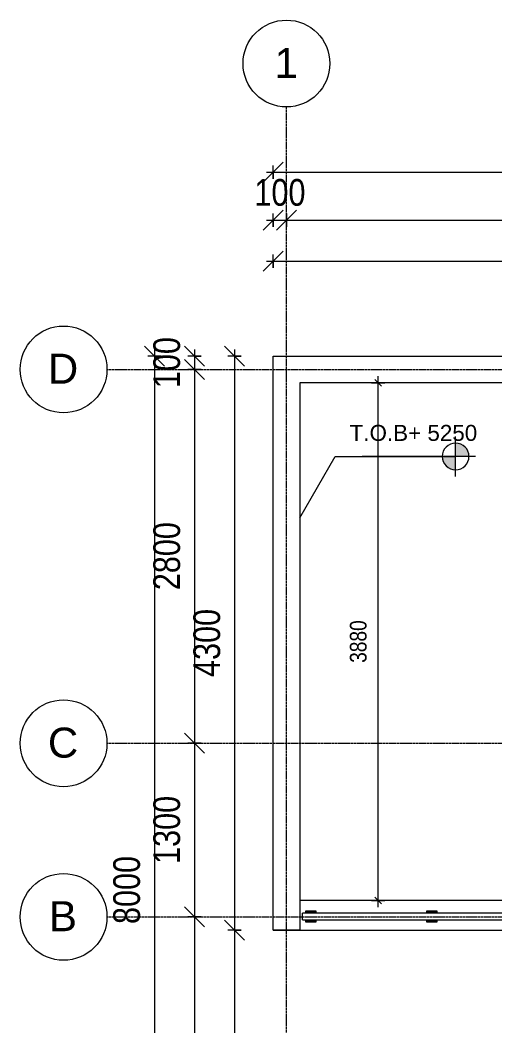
# Model space of a CAD drawing. Header units: millimetres. Extents: x -13951 to 24706, y -4881 to 8681.
# Drawn here: x -13951 to -10397, y 964 to 8496 of the extents above; entities that cross this region are included whole.
import ezdxf

# ---------------------------------------------------------------- set-up
doc = ezdxf.new("R2010")
doc.units = ezdxf.units.MM
doc.linetypes.add('Grid Line', pattern=[22.225, 12.7, -3.175, 3.175, -3.175])
for name, color, linetype, lineweight in [('A-ANNO-DIMS', 211, 'Continuous', 9), ('A-ANNO-DIMS-50', 211, 'Continuous', 9), ('A-DETL-MBND', 5, 'Continuous', 18), ('G-ANNO-DIMS', 111, 'Continuous', 9), ('S-GRID', 1, 'Continuous', 9), ('S-GRID-IDEN', 1, 'Continuous', 9)]:
    doc.layers.add(name, color=color, linetype=linetype, lineweight=lineweight)
doc.styles.add('Arial Narrow_2', font='ARIALN.TTF', dxfattribs={"height": 200})
doc.styles.add('Arial Narrow_3', font='ARIALN.TTF', dxfattribs={"height": 125})
doc.styles.add('Arial_1', font='arial.ttf', dxfattribs={"height": 225})
doc.styles.add('Arial_3', font='arial.ttf', dxfattribs={"height": 120})
doc.dimstyles.new('dimension_line', dxfattribs={"dimscale": 304.8, "dimtxt": 127.928872, "dimasz": 0.164042, "dimexe": 0.164042, "dimexo": 0.0625, "dimgap": 0.164042, "dimtad": 1, "dimdec": 0, "dimrnd": 10, "dimzin": 0, "dimdsep": 46, "dimtxsty": 'Arial Narrow_3', "dimblk1": 'OBLIQUE', "dimblk2": 'OBLIQUE', "dimsah": 1, "dimcen": 0.09, "dimdle": 0.164042, "dimazin": 0, "dimtfac": 1, "dimtdec": 4, "dimtix": 1, "dimtmove": 0, "dimatfit": 3, "dimfxl": 0.164042, "dimfxlon": 1, "dimtvp": 1, "dimtolj": 1, "dimtzin": 0, "dimarcsym": 2})
doc.dimstyles.new('dimension_line_3MM', dxfattribs={"dimscale": 304.8, "dimtxt": 204.686195, "dimasz": 0.492126, "dimexe": 0.164042, "dimexo": 0.0625, "dimgap": 0.164042, "dimtad": 1, "dimdec": 0, "dimrnd": 10, "dimzin": 0, "dimdsep": 46, "dimtxsty": 'Arial Narrow_2', "dimblk1": 'OBLIQUE', "dimblk2": 'OBLIQUE', "dimsah": 1, "dimcen": 0.09, "dimdle": 0.164042, "dimazin": 0, "dimtfac": 1, "dimtdec": 4, "dimtix": 1, "dimtmove": 0, "dimatfit": 3, "dimfxl": 0.164042, "dimfxlon": 1, "dimtvp": 1, "dimtolj": 1, "dimtzin": 0, "dimarcsym": 2})

# ---------------------------------------------------------------- blocks, each defined once
blk = doc.blocks.new('SEQ-SV-C-STR_rvt-1-BLOCKWORK RF PLAN')
at = {"layer": 'A-DETL-MBND', "color": 7}
blk.add_line((-12056.8, 1679.8), (-11856.8, 1679.8), dxfattribs=at)
blk = doc.blocks.new('Generic Models 268 - Generic Models 267-2499174-BLOCKWORK RF PLAN')
at = {"layer": 'A-DETL-MBND'}
for p, q in [((-11856.4, 1901.8), (-11856.4, 1680.3)), ((-8056.8, 1901.8), (-11856.4, 1901.8)), ((-11856.4, 1680.3), (-8056.8, 1680.3))]:
    blk.add_line(p, q, dxfattribs=at)
blk = doc.blocks.new('handrail1 - handrail-2601515-BLOCKWORK RF PLAN')
at = {"layer": 'A-DETL-MBND'}
for p, q in [((-8479.3, 4505.3), (-12207.3, 4505.3)), ((-12207.3, 4455.3), (-12207.3, 4505.3)), ((-12207.3, 4455.3), (-8479.3, 4455.3)), ((-8479.3, 4505.3), (-8479.3, 4455.3))]:
    blk.add_line(p, q, dxfattribs=at)
blk = doc.blocks.new('Generic Models 188 - Generic Models 115-2601581-BLOCKWORK RF PLAN')
at = {"layer": 'A-DETL-MBND'}
for p, q in [((-11199.3, 4520.3), (-11279.3, 4520.3)), ((-11279.3, 4520.3), (-11279.3, 4505.3)), ((-11199.3, 4505.3), (-11199.3, 4520.3)), ((-11279.3, 4455.3), (-11279.3, 4440.3)), ((-11199.3, 4440.3), (-11199.3, 4455.3)), ((-11279.3, 4440.3), (-11199.3, 4440.3))]:
    blk.add_line(p, q, dxfattribs=at)
blk = doc.blocks.new('Generic Models 189 - Generic Models 115-2601595-BLOCKWORK RF PLAN')
at = {"layer": 'A-DETL-MBND'}
for p, q in [((-12105.3, 4520.3), (-12185.3, 4520.3)), ((-12185.3, 4520.3), (-12185.3, 4505.3)), ((-12105.3, 4505.3), (-12105.3, 4520.3)), ((-12185.3, 4455.3), (-12185.3, 4440.3)), ((-12105.3, 4440.3), (-12105.3, 4455.3)), ((-12185.3, 4440.3), (-12105.3, 4440.3))]:
    blk.add_line(p, q, dxfattribs=at)
blk = doc.blocks.new('Generic Models 196 - Generic Models 115-2601722-BLOCKWORK RF PLAN')
at = {"layer": 'A-DETL-MBND'}
for p, q in [((-12110.3, 4515.3), (-12180.3, 4515.3)), ((-12180.3, 4515.3), (-12180.3, 4505.3)), ((-12180.3, 4455.3), (-12180.3, 4445.3)), ((-12180.3, 4445.3), (-12110.3, 4445.3)), ((-12110.3, 4505.3), (-12110.3, 4515.3)), ((-12110.3, 4445.3), (-12110.3, 4455.3))]:
    blk.add_line(p, q, dxfattribs=at)
blk = doc.blocks.new('Generic Models 197 - Generic Models 115-2601736-BLOCKWORK RF PLAN')
at = {"layer": 'A-DETL-MBND'}
for p, q in [((-12110.3, 4515.3), (-12180.3, 4515.3)), ((-12180.3, 4515.3), (-12180.3, 4505.3)), ((-12180.3, 4455.3), (-12180.3, 4445.3)), ((-12180.3, 4445.3), (-12110.3, 4445.3)), ((-12110.3, 4505.3), (-12110.3, 4515.3)), ((-12110.3, 4445.3), (-12110.3, 4455.3))]:
    blk.add_line(p, q, dxfattribs=at)
blk = doc.blocks.new('Grid - M_Grid Head - Circle-24584-BLOCKWORK RF PLAN')
at = {"layer": 'S-GRID-IDEN'}
blk.add_circle((0, 0), 6.5, dxfattribs=at)
blk = doc.blocks.new('DIMBLOCK6-BLOCKWORK RF PLAN')
at = {"layer": 'A-ANNO-DIMS-50', "lineweight": 18, "transparency": 16777216}
for p, q in [((-12645.6, 5979.8), (-12720.6, 6054.8)), ((-12645.6, 5879.8), (-12720.6, 5954.8)), ((-12645.6, 5979.8), (-12570.6, 5904.8)), ((-12645.6, 5879.8), (-12570.6, 5804.8))]:
    blk.add_line(p, q, dxfattribs=at)
at = {"layer": 'A-ANNO-DIMS-50', "transparency": 16777216}
for p, q in [((-12645.6, 6029.8), (-12645.6, 5879.8)), ((-12595.6, 5979.8), (-12695.6, 5979.8)), ((-12645.6, 5979.8), (-12595.6, 5979.8)), ((-12595.6, 5879.8), (-12695.6, 5879.8)), ((-12645.6, 5879.8), (-12595.6, 5879.8))]:
    blk.add_line(p, q, dxfattribs=at)
at = {"layer": 'A-ANNO-DIMS-50', "color": 0, "transparency": 16777216, "insert": (-12954, 5739.7), "char_height": 200, "width": 456.158, "attachment_point": 1, "rotation": 90, "line_spacing_factor": 0.974696, "style": 'Arial Narrow_2'}
blk.add_mtext('100', dxfattribs=at)
blk = doc.blocks.new('_Oblique')
at = {"color": 0, "linetype": 'ByBlock', "lineweight": -2}
blk.add_line((-0.5, -0.5), (0.5, 0.5), dxfattribs=at)
blk = doc.blocks.new('DIMBLOCK7-BLOCKWORK RF PLAN')
at = {"layer": 'A-ANNO-DIMS-50', "lineweight": 18, "transparency": 16777216}
for p, q in [((-12645.6, 5879.8), (-12720.6, 5954.8)), ((-12645.6, 5879.8), (-12570.6, 5804.8)), ((-12645.6, 3079.8), (-12720.6, 3154.8)), ((-12645.6, 3079.8), (-12570.6, 3004.8))]:
    blk.add_line(p, q, dxfattribs=at)
at = {"layer": 'A-ANNO-DIMS-50', "transparency": 16777216}
for p, q in [((-12595.6, 5879.8), (-12695.6, 5879.8)), ((-12645.6, 5879.8), (-12645.6, 3079.8)), ((-12645.6, 5879.8), (-12595.6, 5879.8)), ((-12595.6, 3079.8), (-12695.6, 3079.8)), ((-12645.6, 3079.8), (-12595.6, 3079.8))]:
    blk.add_line(p, q, dxfattribs=at)
at = {"layer": 'A-ANNO-DIMS-50', "color": 0, "transparency": 16777216, "insert": (-12954, 4226.4), "char_height": 200, "width": 608.21, "attachment_point": 1, "rotation": 90, "line_spacing_factor": 0.974696, "style": 'Arial Narrow_2'}
blk.add_mtext('2800', dxfattribs=at)
blk = doc.blocks.new('DIMBLOCK8-BLOCKWORK RF PLAN')
at = {"layer": 'A-ANNO-DIMS-50', "lineweight": 18, "transparency": 16777216}
for p, q in [((-12645.6, 3079.8), (-12720.6, 3154.8)), ((-12645.6, 3079.8), (-12570.6, 3004.8)), ((-12645.6, 1779.8), (-12720.6, 1854.8)), ((-12645.6, 1779.8), (-12570.6, 1704.8))]:
    blk.add_line(p, q, dxfattribs=at)
at = {"layer": 'A-ANNO-DIMS-50', "transparency": 16777216}
for p, q in [((-12595.6, 3079.8), (-12695.6, 3079.8)), ((-12645.6, 3079.8), (-12645.6, 1779.8)), ((-12645.6, 3079.8), (-12595.6, 3079.8)), ((-12595.6, 1779.8), (-12695.6, 1779.8)), ((-12645.6, 1779.8), (-12595.6, 1779.8))]:
    blk.add_line(p, q, dxfattribs=at)
at = {"layer": 'A-ANNO-DIMS-50', "color": 0, "transparency": 16777216, "insert": (-12954, 2176.4), "char_height": 200, "width": 608.21, "attachment_point": 1, "rotation": 90, "line_spacing_factor": 0.974696, "style": 'Arial Narrow_2'}
blk.add_mtext('1300', dxfattribs=at)
blk = doc.blocks.new('DIMBLOCK9-BLOCKWORK RF PLAN')
at = {"layer": 'A-ANNO-DIMS-50', "lineweight": 18, "transparency": 16777216}
for p, q in [((-12645.6, 1779.8), (-12720.6, 1854.8)), ((-12645.6, 1779.8), (-12570.6, 1704.8)), ((-12645.6, -1920.2), (-12720.6, -1845.2)), ((-12645.6, -1920.2), (-12570.6, -1995.2))]:
    blk.add_line(p, q, dxfattribs=at)
at = {"layer": 'A-ANNO-DIMS-50', "transparency": 16777216}
for p, q in [((-12595.6, 1779.8), (-12695.6, 1779.8)), ((-12645.6, 1779.8), (-12645.6, -1920.2)), ((-12645.6, 1779.8), (-12595.6, 1779.8)), ((-12595.6, -1920.2), (-12695.6, -1920.2)), ((-12645.6, -1920.2), (-12595.6, -1920.2))]:
    blk.add_line(p, q, dxfattribs=at)
at = {"layer": 'A-ANNO-DIMS-50', "color": 0, "transparency": 16777216, "insert": (-12954, -323.6), "char_height": 200, "width": 608.21, "attachment_point": 1, "rotation": 90, "line_spacing_factor": 0.974696, "style": 'Arial Narrow_2'}
blk.add_mtext('3700', dxfattribs=at)
blk = doc.blocks.new('DIMBLOCK12-BLOCKWORK RF PLAN')
at = {"layer": 'A-ANNO-DIMS-50', "lineweight": 18, "transparency": 16777216}
for p, q in [((-12945.6, 5979.8), (-13020.6, 6054.8)), ((-12945.6, 5979.8), (-12870.6, 5904.8)), ((-12945.6, -2020.2), (-13020.6, -1945.2)), ((-12945.6, -2020.2), (-12870.6, -2095.2))]:
    blk.add_line(p, q, dxfattribs=at)
at = {"layer": 'A-ANNO-DIMS-50', "transparency": 16777216}
for p, q in [((-12945.6, 6029.8), (-12945.6, -2070.2)), ((-12895.6, 5979.8), (-12995.6, 5979.8)), ((-12945.6, 5979.8), (-12895.6, 5979.8)), ((-12895.6, -2020.2), (-12995.6, -2020.2)), ((-12945.6, -2020.2), (-12895.6, -2020.2))]:
    blk.add_line(p, q, dxfattribs=at)
at = {"layer": 'A-ANNO-DIMS-50', "color": 0, "transparency": 16777216, "insert": (-13254, 1726.4), "char_height": 200, "width": 608.21, "attachment_point": 1, "rotation": 90, "line_spacing_factor": 0.974696, "style": 'Arial Narrow_2'}
blk.add_mtext('8000', dxfattribs=at)
blk = doc.blocks.new('DIMBLOCK71-BLOCKWORK RF PLAN')
at = {"layer": 'A-ANNO-DIMS-50', "lineweight": 18, "transparency": 16777216}
for p, q in [((-12056.8, 7357), (-11981.8, 7432)), ((12943.2, 7357), (13018.2, 7432)), ((-12056.8, 7357), (-12131.8, 7282)), ((12943.2, 7357), (12868.2, 7282))]:
    blk.add_line(p, q, dxfattribs=at)
at = {"layer": 'A-ANNO-DIMS-50', "transparency": 16777216}
for p, q in [((-12056.8, 7307), (-12056.8, 7407)), ((12943.2, 7307), (12943.2, 7407)), ((-12106.8, 7357), (12993.2, 7357)), ((-12056.8, 7357), (-12056.8, 7307)), ((12943.2, 7357), (12943.2, 7307))]:
    blk.add_line(p, q, dxfattribs=at)
at = {"layer": 'A-ANNO-DIMS-50', "color": 0, "transparency": 16777216, "insert": (126.4, 7665.5), "char_height": 200, "width": 760.263, "attachment_point": 1, "line_spacing_factor": 0.974696, "style": 'Arial Narrow_2'}
blk.add_mtext('25000', dxfattribs=at)
blk = doc.blocks.new('DIMBLOCK72-BLOCKWORK RF PLAN')
at = {"layer": 'A-ANNO-DIMS-50', "lineweight": 18, "transparency": 16777216}
for p, q in [((-12056.8, 6997), (-11981.8, 7072)), ((-11957.2, 6997), (-11882.2, 7072)), ((-12056.8, 6997), (-12131.8, 6922)), ((-11957.2, 6997), (-12032.2, 6922))]:
    blk.add_line(p, q, dxfattribs=at)
at = {"layer": 'A-ANNO-DIMS-50', "transparency": 16777216}
for p, q in [((-12056.8, 6947), (-12056.8, 7047)), ((-11957.2, 7047), (-11957.2, 6947)), ((-11957.2, 6997), (-11957.2, 7047)), ((-12106.8, 6997), (-11957.2, 6997)), ((-12056.8, 6997), (-12056.8, 6947))]:
    blk.add_line(p, q, dxfattribs=at)
at = {"layer": 'A-ANNO-DIMS-50', "color": 0, "transparency": 16777216, "insert": (-12197.1, 7305.5), "char_height": 200, "width": 456.158, "attachment_point": 1, "line_spacing_factor": 0.974696, "style": 'Arial Narrow_2'}
blk.add_mtext('100', dxfattribs=at)
blk = doc.blocks.new('DIMBLOCK73-BLOCKWORK RF PLAN')
at = {"layer": 'A-ANNO-DIMS-50', "lineweight": 18, "transparency": 16777216}
for p, q in [((-11957.2, 6997), (-11882.2, 7072)), ((-7957.2, 6997), (-7882.2, 7072)), ((-11957.2, 6997), (-12032.2, 6922)), ((-7957.2, 6997), (-8032.2, 6922))]:
    blk.add_line(p, q, dxfattribs=at)
at = {"layer": 'A-ANNO-DIMS-50', "transparency": 16777216}
for p, q in [((-11957.2, 7047), (-11957.2, 6947)), ((-11957.2, 6997), (-11957.2, 7047)), ((-7957.2, 7047), (-7957.2, 6947)), ((-7957.2, 6997), (-7957.2, 7047)), ((-11957.2, 6997), (-7957.2, 6997))]:
    blk.add_line(p, q, dxfattribs=at)
at = {"layer": 'A-ANNO-DIMS-50', "color": 0, "transparency": 16777216, "insert": (-10210.6, 7305.5), "char_height": 200, "width": 608.21, "attachment_point": 1, "line_spacing_factor": 0.974696, "style": 'Arial Narrow_2'}
blk.add_mtext('4000', dxfattribs=at)
blk = doc.blocks.new('DIMBLOCK85-BLOCKWORK RF PLAN')
at = {"layer": 'A-ANNO-DIMS-50', "lineweight": 18, "transparency": 16777216}
for p, q in [((-12056.8, 6691), (-11981.8, 6766)), ((-7956.8, 6691), (-7881.8, 6766)), ((-12056.8, 6691), (-12131.8, 6616)), ((-7956.8, 6691), (-8031.8, 6616))]:
    blk.add_line(p, q, dxfattribs=at)
at = {"layer": 'A-ANNO-DIMS-50', "transparency": 16777216}
for p, q in [((-12056.8, 6641), (-12056.8, 6741)), ((-7956.8, 6641), (-7956.8, 6741)), ((-12106.8, 6691), (-7956.8, 6691)), ((-12056.8, 6691), (-12056.8, 6641)), ((-7956.8, 6691), (-7956.8, 6641))]:
    blk.add_line(p, q, dxfattribs=at)
at = {"layer": 'A-ANNO-DIMS-50', "color": 0, "transparency": 16777216, "insert": (-10260.2, 6999.5), "char_height": 200, "width": 608.21, "attachment_point": 1, "line_spacing_factor": 0.974696, "style": 'Arial Narrow_2'}
blk.add_mtext('4100', dxfattribs=at)
blk = doc.blocks.new('DIMBLOCK90-BLOCKWORK RF PLAN')
at = {"layer": 'A-ANNO-DIMS-50', "lineweight": 18, "transparency": 16777216}
for p, q in [((-12345.6, 5979.8), (-12420.6, 6054.8)), ((-12345.6, 5979.8), (-12270.6, 5904.8)), ((-12345.6, 1679.8), (-12420.6, 1754.8)), ((-12345.6, 1679.8), (-12270.6, 1604.8))]:
    blk.add_line(p, q, dxfattribs=at)
at = {"layer": 'A-ANNO-DIMS-50', "transparency": 16777216}
for p, q in [((-12345.6, 6029.8), (-12345.6, 1679.8)), ((-12295.6, 5979.8), (-12395.6, 5979.8)), ((-12345.6, 5979.8), (-12295.6, 5979.8)), ((-12295.6, 1679.8), (-12395.6, 1679.8)), ((-12345.6, 1679.8), (-12295.6, 1679.8))]:
    blk.add_line(p, q, dxfattribs=at)
at = {"layer": 'A-ANNO-DIMS-50', "color": 0, "transparency": 16777216, "insert": (-12654, 3576.4), "char_height": 200, "width": 608.21, "attachment_point": 1, "rotation": 90, "line_spacing_factor": 0.974696, "style": 'Arial Narrow_2'}
blk.add_mtext('4300', dxfattribs=at)
blk = doc.blocks.new('DIMBLOCK91-BLOCKWORK RF PLAN')
at = {"layer": 'A-ANNO-DIMS-50', "lineweight": 18, "transparency": 16777216}
for p, q in [((-12345.6, 1679.8), (-12420.6, 1754.8)), ((-12345.6, 1679.8), (-12270.6, 1604.8)), ((-12345.6, -2020.2), (-12420.6, -1945.2)), ((-12345.6, -2020.2), (-12270.6, -2095.2))]:
    blk.add_line(p, q, dxfattribs=at)
at = {"layer": 'A-ANNO-DIMS-50', "transparency": 16777216}
for p, q in [((-12295.6, 1679.8), (-12395.6, 1679.8)), ((-12345.6, 1679.8), (-12345.6, -2070.2)), ((-12345.6, 1679.8), (-12295.6, 1679.8)), ((-12295.6, -2020.2), (-12395.6, -2020.2)), ((-12345.6, -2020.2), (-12295.6, -2020.2))]:
    blk.add_line(p, q, dxfattribs=at)
at = {"layer": 'A-ANNO-DIMS-50', "color": 0, "transparency": 16777216, "insert": (-12654, -423.6), "char_height": 200, "width": 608.21, "attachment_point": 1, "rotation": 90, "line_spacing_factor": 0.974696, "style": 'Arial Narrow_2'}
blk.add_mtext('3700', dxfattribs=at)
blk = doc.blocks.new('Spot Elevations - M_Spot Elevation - Target Filled-23738-BLOCKWORK RF PLAN')
at = {"layer": 'G-ANNO-DIMS'}
h = blk.add_hatch(color=256, dxfattribs=at)
edge = h.paths.add_edge_path()
edge.add_line((0, 0), (-2, 0))
edge.add_arc((0, 0), 2, 90, 180, ccw=False)
edge.add_line((0, 2), (0, 0))
h = blk.add_hatch(color=256, dxfattribs=at)
edge = h.paths.add_edge_path()
edge.add_line((0, 0), (2, 0))
edge.add_arc((0, 0), 2, 270, 360, ccw=False)
edge.add_line((0, -2), (0, 0))
for p, q in [((0, -3), (0, 3)), ((-3, 0), (14, 0))]:
    blk.add_line(p, q, dxfattribs=at)
blk.add_circle((0, 0), 2, dxfattribs=at)
blk = doc.blocks.new('DIMBLOCK141-BLOCKWORK RF PLAN')
at = {"layer": 'A-ANNO-DIMS-50', "transparency": 16777216}
for p, q in [((-11271.1, 5779.8), (-11296.1, 5804.8)), ((-11271.1, 1851.8), (-11271.1, 5829.8)), ((-11321.1, 5779.8), (-11221.1, 5779.8)), ((-11271.1, 5779.8), (-11321.1, 5779.8)), ((-11271.1, 5779.8), (-11246.1, 5754.8)), ((-11321.1, 1901.8), (-11221.1, 1901.8)), ((-11271.1, 1901.8), (-11321.1, 1901.8)), ((-11271.1, 1901.8), (-11296.1, 1926.8)), ((-11271.1, 1901.8), (-11246.1, 1876.8))]:
    blk.add_line(p, q, dxfattribs=at)
at = {"layer": 'A-ANNO-DIMS-50', "color": 0, "transparency": 16777216, "insert": (-11482.7, 3682.4), "char_height": 125, "width": 380.132, "attachment_point": 1, "rotation": 90, "line_spacing_factor": 0.974696, "style": 'Arial Narrow_3'}
blk.add_mtext('3880', dxfattribs=at)

msp = doc.modelspace()

# ---------------------------------------------------------------- linework, layer by layer
at = {"layer": 'A-DETL-MBND'}
for p, q in [((-12056.8, 5979.8), (-8056.8, 5979.8)), ((-12056.8, 1680.3), (-12056.8, 5979.8)), ((-8056.8, 5779.8), (-11856.8, 5779.8)), ((-11856.8, 5779.8), (-11856.8, 1680.3)), ((-11856.8, 1680.3), (-12056.8, 1680.3))]:
    msp.add_line(p, q, dxfattribs=at)
at = {"layer": 'G-ANNO-DIMS'}
for p, q in [((-11856.8, 4768.2), (-11591.4, 5227.9)), ((-11591.4, 5227.9), (-10691.1, 5227.9))]:
    msp.add_line(p, q, dxfattribs=at)
at = {"layer": 'S-GRID', "linetype": 'Grid Line'}
for p, q in [((-11957.2, -4231.5), (-11957.2, 7845.7)), ((-13301, 5879.8), (14070.8, 5879.8)), ((-13301, 3079.8), (14070.8, 3079.8)), ((-13301, 1779.8), (14070.8, 1779.8))]:
    msp.add_line(p, q, dxfattribs=at)

# ---------------------------------------------------------------- block references
at = {"lineweight": 5}
msp.add_blockref('SEQ-SV-C-STR_rvt-1-BLOCKWORK RF PLAN', (0, 0), dxfattribs=at)
at = {"layer": 'A-DETL-MBND'}
for name, p in [('Generic Models 268 - Generic Models 267-2499174-BLOCKWORK RF PLAN', (0, 0)), ('handrail1 - handrail-2601515-BLOCKWORK RF PLAN', (371.3, -2696.6)), ('Generic Models 189 - Generic Models 115-2601595-BLOCKWORK RF PLAN', (371.3, -2696.6)), ('Generic Models 196 - Generic Models 115-2601722-BLOCKWORK RF PLAN', (371.3, -2696.6)), ('Generic Models 188 - Generic Models 115-2601581-BLOCKWORK RF PLAN', (371.3, -2696.6)), ('Generic Models 197 - Generic Models 115-2601736-BLOCKWORK RF PLAN', (1277.3, -2696.6))]:
    msp.add_blockref(name, p, dxfattribs=at)
at = {"layer": 'G-ANNO-DIMS', "extrusion": (0, 0, -1), "xscale": 49.99999999999998, "yscale": 49.99999999999998, "zscale": 49.99999999999998}
msp.add_blockref('Spot Elevations - M_Spot Elevation - Target Filled-23738-BLOCKWORK RF PLAN', (10691.1, 5227.9), dxfattribs=at)
at = {"layer": 'S-GRID-IDEN', "xscale": 49.99999999999998, "yscale": 49.99999999999998, "zscale": 49.99999999999998}
msp.add_blockref('Grid - M_Grid Head - Circle-24584-BLOCKWORK RF PLAN', (-11957.2, 8170.7), dxfattribs=at)
at = {"layer": 'S-GRID-IDEN', "xscale": 49.99999999999998, "yscale": 49.99999999999998, "zscale": 49.99999999999998, "rotation": 269.9999999999996}
for p in [(-13626, 5879.8), (-13626, 3079.8), (-13626, 1779.8)]:
    msp.add_blockref('Grid - M_Grid Head - Circle-24584-BLOCKWORK RF PLAN', p, dxfattribs=at)

# ---------------------------------------------------------------- texts
at = {"layer": 'G-ANNO-DIMS', "insert": (-11484.3, 5464.4), "char_height": 120, "width": 1141.531, "attachment_point": 1, "line_spacing_factor": 0.941778, "style": 'Arial_3'}
msp.add_mtext('T.O.B+ 5250', dxfattribs=at)

# ---------------------------------------------------------------- dimensions: what is measured, and where the dimension line sits
at = {"layer": 'A-ANNO-DIMS'}
for base, p1, p2, override, picture, middle in [((12943.2, 7357), (-12056.8, 7307), (12943.2, 7307), {"dimpost": '<>', "dimfxl": 25000}, 'DIMBLOCK71-BLOCKWORK RF PLAN', (443.2, 7509.2)), ((-11957.2, 6997), (-12056.8, 6947), (-11957.2, 7047), {"dimpost": '<>', "dimfxl": 141.122957}, 'DIMBLOCK72-BLOCKWORK RF PLAN', (-12007, 7149.2)), ((-7957.2, 6997), (-11957.2, 7047), (-7957.2, 7047), {"dimpost": '<>', "dimfxl": 4000}, 'DIMBLOCK73-BLOCKWORK RF PLAN', (-9957.2, 7149.2)), ((-7956.8, 6691), (-12056.8, 6641), (-7956.8, 6641), {"dimpost": '<>', "dimfxl": 4100}, 'DIMBLOCK85-BLOCKWORK RF PLAN', (-10006.8, 6843.1))]:
    dim = msp.add_linear_dim(base=base, p1=p1, p2=p2, dimstyle='dimension_line_3MM', override=override, dxfattribs=at)
    dim.commit()
    dim.dimension.update_dxf_attribs({"geometry": picture, "text_midpoint": middle})
for base, p1, p2, dimstyle, override, picture, middle in [((-12645.6, 5879.8), (-12595.6, 5979.8), (-12595.6, 5879.8), 'dimension_line_3MM', {"dimpost": '<>', "dimfxl": 100}, 'DIMBLOCK6-BLOCKWORK RF PLAN', (-12797.7, 5929.8)), ((-12945.6, -2020.2), (-12895.6, 5979.8), (-12895.6, -2020.2), 'dimension_line_3MM', {"dimpost": '<>', "dimfxl": 8000}, 'DIMBLOCK12-BLOCKWORK RF PLAN', (-13097.7, 1979.8)), ((-12345.6, 1679.8), (-12295.6, 5979.8), (-12295.6, 1679.8), 'dimension_line_3MM', {"dimpost": '<>', "dimfxl": 4299.999992}, 'DIMBLOCK90-BLOCKWORK RF PLAN', (-12497.7, 3829.8)), ((-12645.6, 3079.8), (-12595.6, 5879.8), (-12595.6, 3079.8), 'dimension_line_3MM', {"dimpost": '<>', "dimfxl": 2800}, 'DIMBLOCK7-BLOCKWORK RF PLAN', (-12797.7, 4479.8)), ((-11271.1, 5779.8), (-11321.1, 1901.8), (-11321.1, 5779.8), 'dimension_line', {"dimpost": '<>', "dimfxl": 3877.999295}, 'DIMBLOCK141-BLOCKWORK RF PLAN', (-11385, 3840.8)), ((-12645.6, 1779.8), (-12595.6, 3079.8), (-12595.6, 1779.8), 'dimension_line_3MM', {"dimpost": '<>', "dimfxl": 1300}, 'DIMBLOCK8-BLOCKWORK RF PLAN', (-12797.7, 2429.8)), ((-12645.6, -1920.2), (-12595.6, 1779.8), (-12595.6, -1920.2), 'dimension_line_3MM', {"dimpost": '<>', "dimfxl": 3700}, 'DIMBLOCK9-BLOCKWORK RF PLAN', (-12797.7, -70.2)), ((-12345.6, -2020.2), (-12295.6, 1679.8), (-12295.6, -2020.2), 'dimension_line_3MM', {"dimpost": '<>', "dimfxl": 3700.000008}, 'DIMBLOCK91-BLOCKWORK RF PLAN', (-12497.7, -170.2))]:
    dim = msp.add_linear_dim(base=base, p1=p1, p2=p2, angle=90, dimstyle=dimstyle, override=override, dxfattribs=at)
    dim.commit()
    dim.dimension.update_dxf_attribs({"geometry": picture, "text_midpoint": middle})

# ---------------------------------------------------------------- next in the draw order: texts
at = {"layer": 'S-GRID-IDEN', "char_height": 225, "attachment_point": 1, "style": 'Arial_1', "bg_fill": 3, "box_fill_scale": 1.25, "bg_fill_color": 256, "bg_fill_true_color": 13158600, "bg_fill_transparency": 0}
for s, insert, width in [('1', (-12046.5, 8287), 212.447), ('D', (-13743.1, 5997.4), 276.582), ('C', (-13743.1, 3197.4), 276.582), ('B', (-13734.8, 1897.4), 256.54)]:
    msp.add_mtext(s, dxfattribs=dict(at, insert=insert, width=width))

doc.saveas('drawing.dxf')
